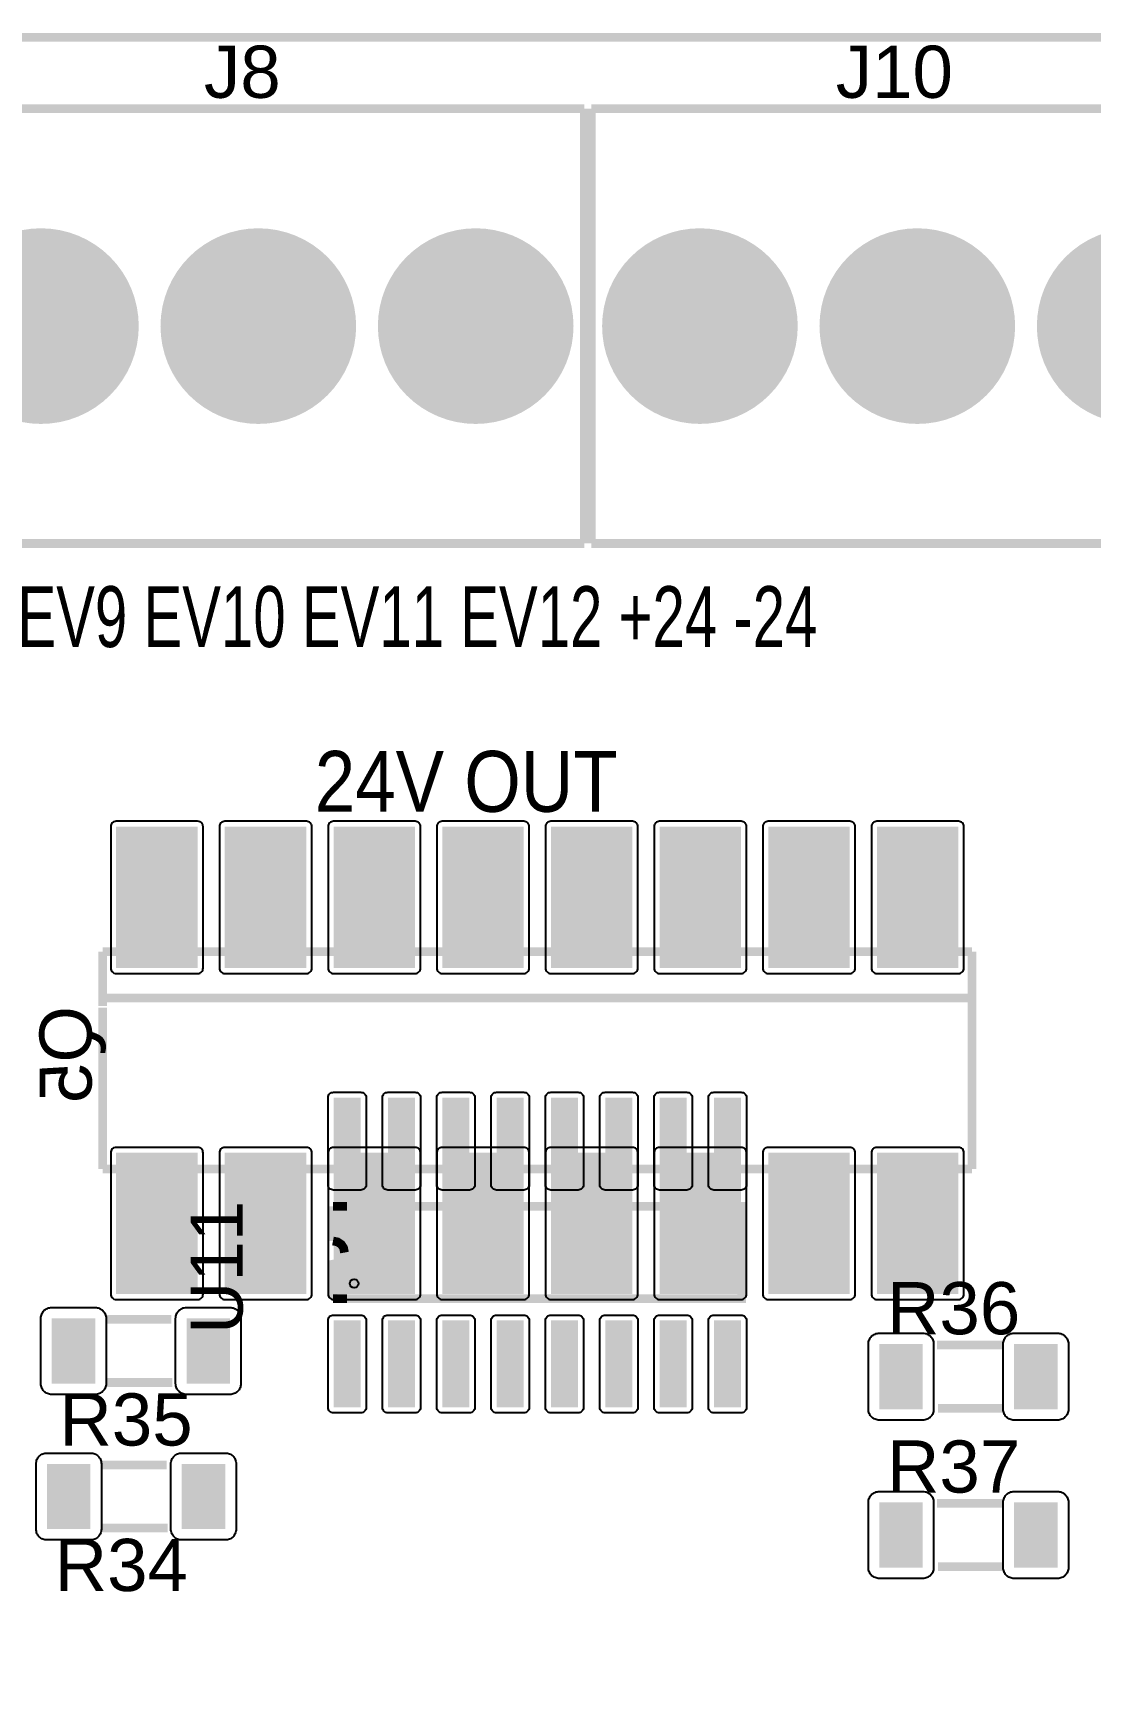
# Model space of a CAD drawing. Header units: inches. Extents: x -2.62 to 2.61, y -2.28 to 2.28.
# Drawn here: x -1.939 to -0.966, y 0.762 to 2.276 of the extents above; entities that cross this region are included whole.
import ezdxf

# ---------------------------------------------------------------- set-up
doc = ezdxf.new("R2010")
doc.units = ezdxf.units.IN
doc.layers.get('0').update_dxf_attribs({"linetype": 'CONTINUOUS'})

# ---------------------------------------------------------------- blocks, each defined once
blk = doc.blocks.new('RPAD')
blk.add_trace([(-0.5, -0.5), (-0.5, 0.5), (0.5, -0.5), (0.5, 0.5)])
blk = doc.blocks.new('EPAD')
at = {"const_width": 0.5}
blk.add_lwpolyline([(-0.25, 0, 1), (0.25, 0, 1)], format="xyb", close=True, dxfattribs=at)

msp = doc.modelspace()

# ---------------------------------------------------------------- linework, layer by layer
at = {"const_width": 0.008}
for points in [[(-2.612283, -2.271654), (2.608189, -2.271654), (2.608189, 2.271654), (-2.612283, 2.271654), (-2.612283, -2.271654)], [(-2.612283, -2.271654), (2.608189, -2.271654), (2.608189, 2.271654), (-2.612283, 2.271654), (-2.612283, -2.271654)], [(-2.612283, -2.271654), (2.608189, -2.271654), (2.608189, 2.271654), (-2.612283, 2.271654), (-2.612283, -2.271654)], [(-1.431181, 2.205906), (-2.031181, 2.205906)], [(-1.431181, 2.205906), (-2.031181, 2.205906)], [(-1.431181, 2.205906), (-2.031181, 2.205906)], [(-1.431181, 2.205906), (-1.431181, 1.805906)], [(-1.431181, 2.205906), (-1.431181, 1.805906)], [(-1.431181, 2.205906), (-1.431181, 1.805906)], [(-1.424882, 2.205906), (-1.424882, 1.805906)], [(-0.824882, 2.205906), (-1.424882, 2.205906)], [(-1.424882, 2.205906), (-1.424882, 1.805906)], [(-0.824882, 2.205906), (-1.424882, 2.205906)], [(-1.424882, 2.205906), (-1.424882, 1.805906)], [(-0.824882, 2.205906), (-1.424882, 2.205906)], [(-2.031181, 1.805906), (-1.431181, 1.805906)], [(-2.031181, 1.805906), (-1.431181, 1.805906)], [(-2.031181, 1.805906), (-1.431181, 1.805906)], [(-1.424882, 1.805906), (-0.824882, 1.805906)], [(-1.424882, 1.805906), (-0.824882, 1.805906)], [(-1.424882, 1.805906), (-0.824882, 1.805906)], [(-1.874488, 1.430315), (-1.874488, 1.380315)], [(-1.874488, 1.430315), (-1.074488, 1.430315)], [(-1.874488, 1.430315), (-1.874488, 1.380315)], [(-1.874488, 1.430315), (-1.074488, 1.430315)], [(-1.874488, 1.430315), (-1.874488, 1.380315)], [(-1.874488, 1.430315), (-1.074488, 1.430315)], [(-1.074488, 1.430315), (-1.074488, 1.230315)], [(-1.074488, 1.430315), (-1.074488, 1.230315)], [(-1.074488, 1.430315), (-1.074488, 1.230315)], [(-1.874488, 1.37874), (-1.874488, 1.230315)], [(-1.874488, 1.37874), (-1.874488, 1.230315)], [(-1.874488, 1.37874), (-1.874488, 1.230315)], [(-1.070551, 1.387795), (-1.870551, 1.387795)], [(-1.070551, 1.387795), (-1.870551, 1.387795)], [(-1.070551, 1.387795), (-1.870551, 1.387795)], [(-1.074488, 1.230315), (-1.874488, 1.230315)], [(-1.074488, 1.230315), (-1.874488, 1.230315)], [(-1.074488, 1.230315), (-1.874488, 1.230315)], [(-1.662488, 1.164169), (-1.662488, 1.196043)], [(-1.662488, 1.196043), (-1.649488, 1.196043)], [(-1.662488, 1.164169), (-1.662488, 1.196043)], [(-1.662488, 1.196043), (-1.649488, 1.196043)], [(-1.662488, 1.164169), (-1.662488, 1.196043)], [(-1.662488, 1.196043), (-1.649488, 1.196043)], [(-1.649488, 1.196043), (-1.299488, 1.196043)], [(-1.649488, 1.196043), (-1.299488, 1.196043)], [(-1.649488, 1.196043), (-1.299488, 1.196043)], [(-1.286488, 1.166043), (-1.286488, 1.196043), (-1.299488, 1.196043)], [(-1.286488, 1.166043), (-1.286488, 1.196043), (-1.299488, 1.196043)], [(-1.286488, 1.166043), (-1.286488, 1.196043), (-1.299488, 1.196043)], [(-1.662488, 1.164169), (-1.658307, 1.163349), (-1.654934, 1.161097), (-1.652683, 1.157725), (-1.651863, 1.153543)], [(-1.662488, 1.164169), (-1.658307, 1.163349), (-1.654934, 1.161097), (-1.652683, 1.157725), (-1.651863, 1.153543)], [(-1.662488, 1.164169), (-1.658307, 1.163349), (-1.654934, 1.161097), (-1.652683, 1.157725), (-1.651863, 1.153543)], [(-1.286488, 1.141043), (-1.286488, 1.166043)], [(-1.286488, 1.141043), (-1.286488, 1.166043)], [(-1.286488, 1.141043), (-1.286488, 1.166043)], [(-1.662488, 1.111043), (-1.662488, 1.142918), (-1.658307, 1.143738), (-1.654934, 1.14599), (-1.652683, 1.149362), (-1.651863, 1.153543)], [(-1.662488, 1.111043), (-1.662488, 1.142918), (-1.658307, 1.143738), (-1.654934, 1.14599), (-1.652683, 1.149362), (-1.651863, 1.153543)], [(-1.662488, 1.111043), (-1.662488, 1.142918), (-1.658307, 1.143738), (-1.654934, 1.14599), (-1.652683, 1.149362), (-1.651863, 1.153543)], [(-1.299488, 1.111043), (-1.286488, 1.111043), (-1.286488, 1.141043)], [(-1.299488, 1.111043), (-1.286488, 1.111043), (-1.286488, 1.141043)], [(-1.299488, 1.111043), (-1.286488, 1.111043), (-1.286488, 1.141043)], [(-1.649488, 1.111043), (-1.662488, 1.111043)], [(-1.649488, 1.111043), (-1.662488, 1.111043)], [(-1.649488, 1.111043), (-1.662488, 1.111043)], [(-1.649488, 1.111043), (-1.299488, 1.111043)], [(-1.649488, 1.111043), (-1.299488, 1.111043)], [(-1.649488, 1.111043), (-1.299488, 1.111043)], [(-1.811244, 1.091992), (-1.870244, 1.091992)], [(-1.811244, 1.091992), (-1.870244, 1.091992)], [(-1.811244, 1.091992), (-1.870244, 1.091992)], [(-1.106843, 1.06837), (-1.046843, 1.06837)], [(-1.106843, 1.06837), (-1.046843, 1.06837)], [(-1.106843, 1.06837), (-1.046843, 1.06837)], [(-1.810244, 1.033992), (-1.870244, 1.033992)], [(-1.810244, 1.033992), (-1.870244, 1.033992)], [(-1.810244, 1.033992), (-1.870244, 1.033992)], [(-1.105843, 1.01037), (-1.046843, 1.01037)], [(-1.105843, 1.01037), (-1.046843, 1.01037)], [(-1.105843, 1.01037), (-1.046843, 1.01037)], [(-1.815575, 0.958134), (-1.874575, 0.958134)], [(-1.815575, 0.958134), (-1.874575, 0.958134)], [(-1.815575, 0.958134), (-1.874575, 0.958134)], [(-1.106843, 0.922701), (-1.046843, 0.922701)], [(-1.106843, 0.922701), (-1.046843, 0.922701)], [(-1.106843, 0.922701), (-1.046843, 0.922701)], [(-1.814575, 0.900134), (-1.874575, 0.900134)], [(-1.814575, 0.900134), (-1.874575, 0.900134)], [(-1.814575, 0.900134), (-1.874575, 0.900134)], [(-1.105843, 0.864701), (-1.046843, 0.864701)], [(-1.105843, 0.864701), (-1.046843, 0.864701)], [(-1.105843, 0.864701), (-1.046843, 0.864701)]]:
    msp.add_lwpolyline(points, dxfattribs=at)
for points in [[(-1.861988, 1.410315), (-1.786988, 1.410315), (-1.785966, 1.410415), (-1.78502, 1.410701), (-1.78417, 1.411156), (-1.783433, 1.41176), (-1.782829, 1.412497), (-1.782374, 1.413347), (-1.782088, 1.414293), (-1.781988, 1.415315), (-1.781988, 1.545315), (-1.782088, 1.546337), (-1.782374, 1.547283), (-1.782829, 1.548133), (-1.783433, 1.54887), (-1.78417, 1.549474), (-1.78502, 1.549929), (-1.785966, 1.550215), (-1.786988, 1.550315), (-1.861988, 1.550315), (-1.863011, 1.550215), (-1.863956, 1.549929), (-1.864806, 1.549474), (-1.865543, 1.54887), (-1.866148, 1.548133), (-1.866602, 1.547283), (-1.866889, 1.546337), (-1.866988, 1.545315), (-1.866988, 1.415315), (-1.866889, 1.414293), (-1.866602, 1.413347), (-1.866148, 1.412497), (-1.865543, 1.41176), (-1.864806, 1.411156), (-1.863956, 1.410701), (-1.863011, 1.410415), (-1.861988, 1.410315)], [(-1.761988, 1.410315), (-1.686988, 1.410315), (-1.685966, 1.410415), (-1.68502, 1.410701), (-1.68417, 1.411156), (-1.683433, 1.41176), (-1.682829, 1.412497), (-1.682374, 1.413347), (-1.682088, 1.414293), (-1.681988, 1.415315), (-1.681988, 1.545315), (-1.682088, 1.546337), (-1.682374, 1.547283), (-1.682829, 1.548133), (-1.683433, 1.54887), (-1.68417, 1.549474), (-1.68502, 1.549929), (-1.685966, 1.550215), (-1.686988, 1.550315), (-1.761988, 1.550315), (-1.763011, 1.550215), (-1.763956, 1.549929), (-1.764806, 1.549474), (-1.765543, 1.54887), (-1.766148, 1.548133), (-1.766602, 1.547283), (-1.766889, 1.546337), (-1.766988, 1.545315), (-1.766988, 1.415315), (-1.766889, 1.414293), (-1.766602, 1.413347), (-1.766148, 1.412497), (-1.765543, 1.41176), (-1.764806, 1.411156), (-1.763956, 1.410701), (-1.763011, 1.410415), (-1.761988, 1.410315)], [(-1.661988, 1.410315), (-1.586988, 1.410315), (-1.585966, 1.410415), (-1.58502, 1.410701), (-1.58417, 1.411156), (-1.583433, 1.41176), (-1.582829, 1.412497), (-1.582374, 1.413347), (-1.582088, 1.414293), (-1.581988, 1.415315), (-1.581988, 1.545315), (-1.582088, 1.546337), (-1.582374, 1.547283), (-1.582829, 1.548133), (-1.583433, 1.54887), (-1.58417, 1.549474), (-1.58502, 1.549929), (-1.585966, 1.550215), (-1.586988, 1.550315), (-1.661988, 1.550315), (-1.663011, 1.550215), (-1.663956, 1.549929), (-1.664806, 1.549474), (-1.665543, 1.54887), (-1.666148, 1.548133), (-1.666602, 1.547283), (-1.666889, 1.546337), (-1.666988, 1.545315), (-1.666988, 1.415315), (-1.666889, 1.414293), (-1.666602, 1.413347), (-1.666148, 1.412497), (-1.665543, 1.41176), (-1.664806, 1.411156), (-1.663956, 1.410701), (-1.663011, 1.410415), (-1.661988, 1.410315)], [(-1.561988, 1.410315), (-1.486988, 1.410315), (-1.485966, 1.410415), (-1.48502, 1.410701), (-1.48417, 1.411156), (-1.483433, 1.41176), (-1.482829, 1.412497), (-1.482374, 1.413347), (-1.482088, 1.414293), (-1.481988, 1.415315), (-1.481988, 1.545315), (-1.482088, 1.546337), (-1.482374, 1.547283), (-1.482829, 1.548133), (-1.483433, 1.54887), (-1.48417, 1.549474), (-1.48502, 1.549929), (-1.485966, 1.550215), (-1.486988, 1.550315), (-1.561988, 1.550315), (-1.563011, 1.550215), (-1.563956, 1.549929), (-1.564806, 1.549474), (-1.565543, 1.54887), (-1.566148, 1.548133), (-1.566602, 1.547283), (-1.566889, 1.546337), (-1.566988, 1.545315), (-1.566988, 1.415315), (-1.566889, 1.414293), (-1.566602, 1.413347), (-1.566148, 1.412497), (-1.565543, 1.41176), (-1.564806, 1.411156), (-1.563956, 1.410701), (-1.563011, 1.410415), (-1.561988, 1.410315)], [(-1.461988, 1.410315), (-1.386988, 1.410315), (-1.385966, 1.410415), (-1.38502, 1.410701), (-1.38417, 1.411156), (-1.383433, 1.41176), (-1.382829, 1.412497), (-1.382374, 1.413347), (-1.382088, 1.414293), (-1.381988, 1.415315), (-1.381988, 1.545315), (-1.382088, 1.546337), (-1.382374, 1.547283), (-1.382829, 1.548133), (-1.383433, 1.54887), (-1.38417, 1.549474), (-1.38502, 1.549929), (-1.385966, 1.550215), (-1.386988, 1.550315), (-1.461988, 1.550315), (-1.463011, 1.550215), (-1.463956, 1.549929), (-1.464806, 1.549474), (-1.465543, 1.54887), (-1.466148, 1.548133), (-1.466602, 1.547283), (-1.466889, 1.546337), (-1.466988, 1.545315), (-1.466988, 1.415315), (-1.466889, 1.414293), (-1.466602, 1.413347), (-1.466148, 1.412497), (-1.465543, 1.41176), (-1.464806, 1.411156), (-1.463956, 1.410701), (-1.463011, 1.410415), (-1.461988, 1.410315)], [(-1.361988, 1.410315), (-1.286988, 1.410315), (-1.285966, 1.410415), (-1.28502, 1.410701), (-1.28417, 1.411156), (-1.283433, 1.41176), (-1.282829, 1.412497), (-1.282374, 1.413347), (-1.282088, 1.414293), (-1.281988, 1.415315), (-1.281988, 1.545315), (-1.282088, 1.546337), (-1.282374, 1.547283), (-1.282829, 1.548133), (-1.283433, 1.54887), (-1.28417, 1.549474), (-1.28502, 1.549929), (-1.285966, 1.550215), (-1.286988, 1.550315), (-1.361988, 1.550315), (-1.363011, 1.550215), (-1.363956, 1.549929), (-1.364806, 1.549474), (-1.365543, 1.54887), (-1.366148, 1.548133), (-1.366602, 1.547283), (-1.366889, 1.546337), (-1.366988, 1.545315), (-1.366988, 1.415315), (-1.366889, 1.414293), (-1.366602, 1.413347), (-1.366148, 1.412497), (-1.365543, 1.41176), (-1.364806, 1.411156), (-1.363956, 1.410701), (-1.363011, 1.410415), (-1.361988, 1.410315)], [(-1.261988, 1.410315), (-1.186988, 1.410315), (-1.185966, 1.410415), (-1.18502, 1.410701), (-1.18417, 1.411156), (-1.183433, 1.41176), (-1.182829, 1.412497), (-1.182374, 1.413347), (-1.182088, 1.414293), (-1.181988, 1.415315), (-1.181988, 1.545315), (-1.182088, 1.546337), (-1.182374, 1.547283), (-1.182829, 1.548133), (-1.183433, 1.54887), (-1.18417, 1.549474), (-1.18502, 1.549929), (-1.185966, 1.550215), (-1.186988, 1.550315), (-1.261988, 1.550315), (-1.263011, 1.550215), (-1.263956, 1.549929), (-1.264806, 1.549474), (-1.265543, 1.54887), (-1.266148, 1.548133), (-1.266602, 1.547283), (-1.266889, 1.546337), (-1.266988, 1.545315), (-1.266988, 1.415315), (-1.266889, 1.414293), (-1.266602, 1.413347), (-1.266148, 1.412497), (-1.265543, 1.41176), (-1.264806, 1.411156), (-1.263956, 1.410701), (-1.263011, 1.410415), (-1.261988, 1.410315)], [(-1.161988, 1.410315), (-1.086988, 1.410315), (-1.085966, 1.410415), (-1.08502, 1.410701), (-1.08417, 1.411156), (-1.083433, 1.41176), (-1.082829, 1.412497), (-1.082374, 1.413347), (-1.082088, 1.414293), (-1.081988, 1.415315), (-1.081988, 1.545315), (-1.082088, 1.546337), (-1.082374, 1.547283), (-1.082829, 1.548133), (-1.083433, 1.54887), (-1.08417, 1.549474), (-1.08502, 1.549929), (-1.085966, 1.550215), (-1.086988, 1.550315), (-1.161988, 1.550315), (-1.163011, 1.550215), (-1.163956, 1.549929), (-1.164806, 1.549474), (-1.165543, 1.54887), (-1.166148, 1.548133), (-1.166602, 1.547283), (-1.166889, 1.546337), (-1.166988, 1.545315), (-1.166988, 1.415315), (-1.166889, 1.414293), (-1.166602, 1.413347), (-1.166148, 1.412497), (-1.165543, 1.41176), (-1.164806, 1.411156), (-1.163956, 1.410701), (-1.163011, 1.410415), (-1.161988, 1.410315)], [(-1.661988, 1.301043), (-1.636988, 1.301043), (-1.635966, 1.300944), (-1.63502, 1.300657), (-1.63417, 1.300203), (-1.633433, 1.299598), (-1.632829, 1.298861), (-1.632374, 1.298011), (-1.632088, 1.297066), (-1.631988, 1.296043), (-1.631988, 1.216043), (-1.632088, 1.215021), (-1.632374, 1.214076), (-1.632829, 1.213226), (-1.633433, 1.212489), (-1.63417, 1.211884), (-1.63502, 1.211429), (-1.635966, 1.211143), (-1.636988, 1.211043), (-1.661988, 1.211043), (-1.663011, 1.211143), (-1.663956, 1.211429), (-1.664806, 1.211884), (-1.665543, 1.212489), (-1.666148, 1.213226), (-1.666602, 1.214076), (-1.666889, 1.215021), (-1.666988, 1.216043), (-1.666988, 1.296043), (-1.666889, 1.297066), (-1.666602, 1.298011), (-1.666148, 1.298861), (-1.665543, 1.299598), (-1.664806, 1.300203), (-1.663956, 1.300657), (-1.663011, 1.300944), (-1.661988, 1.301043)], [(-1.611988, 1.301043), (-1.586988, 1.301043), (-1.585966, 1.300944), (-1.58502, 1.300657), (-1.58417, 1.300203), (-1.583433, 1.299598), (-1.582829, 1.298861), (-1.582374, 1.298011), (-1.582088, 1.297066), (-1.581988, 1.296043), (-1.581988, 1.216043), (-1.582088, 1.215021), (-1.582374, 1.214076), (-1.582829, 1.213226), (-1.583433, 1.212489), (-1.58417, 1.211884), (-1.58502, 1.211429), (-1.585966, 1.211143), (-1.586988, 1.211043), (-1.611988, 1.211043), (-1.613011, 1.211143), (-1.613956, 1.211429), (-1.614806, 1.211884), (-1.615543, 1.212489), (-1.616148, 1.213226), (-1.616602, 1.214076), (-1.616889, 1.215021), (-1.616988, 1.216043), (-1.616988, 1.296043), (-1.616889, 1.297066), (-1.616602, 1.298011), (-1.616148, 1.298861), (-1.615543, 1.299598), (-1.614806, 1.300203), (-1.613956, 1.300657), (-1.613011, 1.300944), (-1.611988, 1.301043)], [(-1.561988, 1.301043), (-1.536988, 1.301043), (-1.535966, 1.300944), (-1.53502, 1.300657), (-1.53417, 1.300203), (-1.533433, 1.299598), (-1.532829, 1.298861), (-1.532374, 1.298011), (-1.532088, 1.297066), (-1.531988, 1.296043), (-1.531988, 1.216043), (-1.532088, 1.215021), (-1.532374, 1.214076), (-1.532829, 1.213226), (-1.533433, 1.212489), (-1.53417, 1.211884), (-1.53502, 1.211429), (-1.535966, 1.211143), (-1.536988, 1.211043), (-1.561988, 1.211043), (-1.563011, 1.211143), (-1.563956, 1.211429), (-1.564806, 1.211884), (-1.565543, 1.212489), (-1.566148, 1.213226), (-1.566602, 1.214076), (-1.566889, 1.215021), (-1.566988, 1.216043), (-1.566988, 1.296043), (-1.566889, 1.297066), (-1.566602, 1.298011), (-1.566148, 1.298861), (-1.565543, 1.299598), (-1.564806, 1.300203), (-1.563956, 1.300657), (-1.563011, 1.300944), (-1.561988, 1.301043)], [(-1.511988, 1.301043), (-1.486988, 1.301043), (-1.485966, 1.300944), (-1.48502, 1.300657), (-1.48417, 1.300203), (-1.483433, 1.299598), (-1.482829, 1.298861), (-1.482374, 1.298011), (-1.482088, 1.297066), (-1.481988, 1.296043), (-1.481988, 1.216043), (-1.482088, 1.215021), (-1.482374, 1.214076), (-1.482829, 1.213226), (-1.483433, 1.212489), (-1.48417, 1.211884), (-1.48502, 1.211429), (-1.485966, 1.211143), (-1.486988, 1.211043), (-1.511988, 1.211043), (-1.513011, 1.211143), (-1.513956, 1.211429), (-1.514806, 1.211884), (-1.515543, 1.212489), (-1.516148, 1.213226), (-1.516602, 1.214076), (-1.516889, 1.215021), (-1.516988, 1.216043), (-1.516988, 1.296043), (-1.516889, 1.297066), (-1.516602, 1.298011), (-1.516148, 1.298861), (-1.515543, 1.299598), (-1.514806, 1.300203), (-1.513956, 1.300657), (-1.513011, 1.300944), (-1.511988, 1.301043)], [(-1.461988, 1.301043), (-1.436988, 1.301043), (-1.435966, 1.300944), (-1.43502, 1.300657), (-1.43417, 1.300203), (-1.433433, 1.299598), (-1.432829, 1.298861), (-1.432374, 1.298011), (-1.432088, 1.297066), (-1.431988, 1.296043), (-1.431988, 1.216043), (-1.432088, 1.215021), (-1.432374, 1.214076), (-1.432829, 1.213226), (-1.433433, 1.212489), (-1.43417, 1.211884), (-1.43502, 1.211429), (-1.435966, 1.211143), (-1.436988, 1.211043), (-1.461988, 1.211043), (-1.463011, 1.211143), (-1.463956, 1.211429), (-1.464806, 1.211884), (-1.465543, 1.212489), (-1.466148, 1.213226), (-1.466602, 1.214076), (-1.466889, 1.215021), (-1.466988, 1.216043), (-1.466988, 1.296043), (-1.466889, 1.297066), (-1.466602, 1.298011), (-1.466148, 1.298861), (-1.465543, 1.299598), (-1.464806, 1.300203), (-1.463956, 1.300657), (-1.463011, 1.300944), (-1.461988, 1.301043)], [(-1.411988, 1.301043), (-1.386988, 1.301043), (-1.385966, 1.300944), (-1.38502, 1.300657), (-1.38417, 1.300203), (-1.383433, 1.299598), (-1.382829, 1.298861), (-1.382374, 1.298011), (-1.382088, 1.297066), (-1.381988, 1.296043), (-1.381988, 1.216043), (-1.382088, 1.215021), (-1.382374, 1.214076), (-1.382829, 1.213226), (-1.383433, 1.212489), (-1.38417, 1.211884), (-1.38502, 1.211429), (-1.385966, 1.211143), (-1.386988, 1.211043), (-1.411988, 1.211043), (-1.413011, 1.211143), (-1.413956, 1.211429), (-1.414806, 1.211884), (-1.415543, 1.212489), (-1.416148, 1.213226), (-1.416602, 1.214076), (-1.416889, 1.215021), (-1.416988, 1.216043), (-1.416988, 1.296043), (-1.416889, 1.297066), (-1.416602, 1.298011), (-1.416148, 1.298861), (-1.415543, 1.299598), (-1.414806, 1.300203), (-1.413956, 1.300657), (-1.413011, 1.300944), (-1.411988, 1.301043)], [(-1.361988, 1.301043), (-1.336988, 1.301043), (-1.335966, 1.300944), (-1.33502, 1.300657), (-1.33417, 1.300203), (-1.333433, 1.299598), (-1.332829, 1.298861), (-1.332374, 1.298011), (-1.332088, 1.297066), (-1.331988, 1.296043), (-1.331988, 1.216043), (-1.332088, 1.215021), (-1.332374, 1.214076), (-1.332829, 1.213226), (-1.333433, 1.212489), (-1.33417, 1.211884), (-1.33502, 1.211429), (-1.335966, 1.211143), (-1.336988, 1.211043), (-1.361988, 1.211043), (-1.363011, 1.211143), (-1.363956, 1.211429), (-1.364806, 1.211884), (-1.365543, 1.212489), (-1.366148, 1.213226), (-1.366602, 1.214076), (-1.366889, 1.215021), (-1.366988, 1.216043), (-1.366988, 1.296043), (-1.366889, 1.297066), (-1.366602, 1.298011), (-1.366148, 1.298861), (-1.365543, 1.299598), (-1.364806, 1.300203), (-1.363956, 1.300657), (-1.363011, 1.300944), (-1.361988, 1.301043)], [(-1.311988, 1.301043), (-1.286988, 1.301043), (-1.285966, 1.300944), (-1.28502, 1.300657), (-1.28417, 1.300203), (-1.283433, 1.299598), (-1.282829, 1.298861), (-1.282374, 1.298011), (-1.282088, 1.297066), (-1.281988, 1.296043), (-1.281988, 1.216043), (-1.282088, 1.215021), (-1.282374, 1.214076), (-1.282829, 1.213226), (-1.283433, 1.212489), (-1.28417, 1.211884), (-1.28502, 1.211429), (-1.285966, 1.211143), (-1.286988, 1.211043), (-1.311988, 1.211043), (-1.313011, 1.211143), (-1.313956, 1.211429), (-1.314806, 1.211884), (-1.315543, 1.212489), (-1.316148, 1.213226), (-1.316602, 1.214076), (-1.316889, 1.215021), (-1.316988, 1.216043), (-1.316988, 1.296043), (-1.316889, 1.297066), (-1.316602, 1.298011), (-1.316148, 1.298861), (-1.315543, 1.299598), (-1.314806, 1.300203), (-1.313956, 1.300657), (-1.313011, 1.300944), (-1.311988, 1.301043)], [(-1.861988, 1.110315), (-1.786988, 1.110315), (-1.785966, 1.110415), (-1.78502, 1.110701), (-1.78417, 1.111156), (-1.783433, 1.11176), (-1.782829, 1.112497), (-1.782374, 1.113347), (-1.782088, 1.114293), (-1.781988, 1.115315), (-1.781988, 1.245315), (-1.782088, 1.246337), (-1.782374, 1.247283), (-1.782829, 1.248133), (-1.783433, 1.24887), (-1.78417, 1.249474), (-1.78502, 1.249929), (-1.785966, 1.250215), (-1.786988, 1.250315), (-1.861988, 1.250315), (-1.863011, 1.250215), (-1.863956, 1.249929), (-1.864806, 1.249474), (-1.865543, 1.24887), (-1.866148, 1.248133), (-1.866602, 1.247283), (-1.866889, 1.246337), (-1.866988, 1.245315), (-1.866988, 1.115315), (-1.866889, 1.114293), (-1.866602, 1.113347), (-1.866148, 1.112497), (-1.865543, 1.11176), (-1.864806, 1.111156), (-1.863956, 1.110701), (-1.863011, 1.110415), (-1.861988, 1.110315)], [(-1.761988, 1.110315), (-1.686988, 1.110315), (-1.685966, 1.110415), (-1.68502, 1.110701), (-1.68417, 1.111156), (-1.683433, 1.11176), (-1.682829, 1.112497), (-1.682374, 1.113347), (-1.682088, 1.114293), (-1.681988, 1.115315), (-1.681988, 1.245315), (-1.682088, 1.246337), (-1.682374, 1.247283), (-1.682829, 1.248133), (-1.683433, 1.24887), (-1.68417, 1.249474), (-1.68502, 1.249929), (-1.685966, 1.250215), (-1.686988, 1.250315), (-1.761988, 1.250315), (-1.763011, 1.250215), (-1.763956, 1.249929), (-1.764806, 1.249474), (-1.765543, 1.24887), (-1.766148, 1.248133), (-1.766602, 1.247283), (-1.766889, 1.246337), (-1.766988, 1.245315), (-1.766988, 1.115315), (-1.766889, 1.114293), (-1.766602, 1.113347), (-1.766148, 1.112497), (-1.765543, 1.11176), (-1.764806, 1.111156), (-1.763956, 1.110701), (-1.763011, 1.110415), (-1.761988, 1.110315)], [(-1.661988, 1.110315), (-1.586988, 1.110315), (-1.585966, 1.110415), (-1.58502, 1.110701), (-1.58417, 1.111156), (-1.583433, 1.11176), (-1.582829, 1.112497), (-1.582374, 1.113347), (-1.582088, 1.114293), (-1.581988, 1.115315), (-1.581988, 1.245315), (-1.582088, 1.246337), (-1.582374, 1.247283), (-1.582829, 1.248133), (-1.583433, 1.24887), (-1.58417, 1.249474), (-1.58502, 1.249929), (-1.585966, 1.250215), (-1.586988, 1.250315), (-1.661988, 1.250315), (-1.663011, 1.250215), (-1.663956, 1.249929), (-1.664806, 1.249474), (-1.665543, 1.24887), (-1.666148, 1.248133), (-1.666602, 1.247283), (-1.666889, 1.246337), (-1.666988, 1.245315), (-1.666988, 1.115315), (-1.666889, 1.114293), (-1.666602, 1.113347), (-1.666148, 1.112497), (-1.665543, 1.11176), (-1.664806, 1.111156), (-1.663956, 1.110701), (-1.663011, 1.110415), (-1.661988, 1.110315)], [(-1.561988, 1.110315), (-1.486988, 1.110315), (-1.485966, 1.110415), (-1.48502, 1.110701), (-1.48417, 1.111156), (-1.483433, 1.11176), (-1.482829, 1.112497), (-1.482374, 1.113347), (-1.482088, 1.114293), (-1.481988, 1.115315), (-1.481988, 1.245315), (-1.482088, 1.246337), (-1.482374, 1.247283), (-1.482829, 1.248133), (-1.483433, 1.24887), (-1.48417, 1.249474), (-1.48502, 1.249929), (-1.485966, 1.250215), (-1.486988, 1.250315), (-1.561988, 1.250315), (-1.563011, 1.250215), (-1.563956, 1.249929), (-1.564806, 1.249474), (-1.565543, 1.24887), (-1.566148, 1.248133), (-1.566602, 1.247283), (-1.566889, 1.246337), (-1.566988, 1.245315), (-1.566988, 1.115315), (-1.566889, 1.114293), (-1.566602, 1.113347), (-1.566148, 1.112497), (-1.565543, 1.11176), (-1.564806, 1.111156), (-1.563956, 1.110701), (-1.563011, 1.110415), (-1.561988, 1.110315)], [(-1.461988, 1.110315), (-1.386988, 1.110315), (-1.385966, 1.110415), (-1.38502, 1.110701), (-1.38417, 1.111156), (-1.383433, 1.11176), (-1.382829, 1.112497), (-1.382374, 1.113347), (-1.382088, 1.114293), (-1.381988, 1.115315), (-1.381988, 1.245315), (-1.382088, 1.246337), (-1.382374, 1.247283), (-1.382829, 1.248133), (-1.383433, 1.24887), (-1.38417, 1.249474), (-1.38502, 1.249929), (-1.385966, 1.250215), (-1.386988, 1.250315), (-1.461988, 1.250315), (-1.463011, 1.250215), (-1.463956, 1.249929), (-1.464806, 1.249474), (-1.465543, 1.24887), (-1.466148, 1.248133), (-1.466602, 1.247283), (-1.466889, 1.246337), (-1.466988, 1.245315), (-1.466988, 1.115315), (-1.466889, 1.114293), (-1.466602, 1.113347), (-1.466148, 1.112497), (-1.465543, 1.11176), (-1.464806, 1.111156), (-1.463956, 1.110701), (-1.463011, 1.110415), (-1.461988, 1.110315)], [(-1.361988, 1.110315), (-1.286988, 1.110315), (-1.285966, 1.110415), (-1.28502, 1.110701), (-1.28417, 1.111156), (-1.283433, 1.11176), (-1.282829, 1.112497), (-1.282374, 1.113347), (-1.282088, 1.114293), (-1.281988, 1.115315), (-1.281988, 1.245315), (-1.282088, 1.246337), (-1.282374, 1.247283), (-1.282829, 1.248133), (-1.283433, 1.24887), (-1.28417, 1.249474), (-1.28502, 1.249929), (-1.285966, 1.250215), (-1.286988, 1.250315), (-1.361988, 1.250315), (-1.363011, 1.250215), (-1.363956, 1.249929), (-1.364806, 1.249474), (-1.365543, 1.24887), (-1.366148, 1.248133), (-1.366602, 1.247283), (-1.366889, 1.246337), (-1.366988, 1.245315), (-1.366988, 1.115315), (-1.366889, 1.114293), (-1.366602, 1.113347), (-1.366148, 1.112497), (-1.365543, 1.11176), (-1.364806, 1.111156), (-1.363956, 1.110701), (-1.363011, 1.110415), (-1.361988, 1.110315)], [(-1.261988, 1.110315), (-1.186988, 1.110315), (-1.185966, 1.110415), (-1.18502, 1.110701), (-1.18417, 1.111156), (-1.183433, 1.11176), (-1.182829, 1.112497), (-1.182374, 1.113347), (-1.182088, 1.114293), (-1.181988, 1.115315), (-1.181988, 1.245315), (-1.182088, 1.246337), (-1.182374, 1.247283), (-1.182829, 1.248133), (-1.183433, 1.24887), (-1.18417, 1.249474), (-1.18502, 1.249929), (-1.185966, 1.250215), (-1.186988, 1.250315), (-1.261988, 1.250315), (-1.263011, 1.250215), (-1.263956, 1.249929), (-1.264806, 1.249474), (-1.265543, 1.24887), (-1.266148, 1.248133), (-1.266602, 1.247283), (-1.266889, 1.246337), (-1.266988, 1.245315), (-1.266988, 1.115315), (-1.266889, 1.114293), (-1.266602, 1.113347), (-1.266148, 1.112497), (-1.265543, 1.11176), (-1.264806, 1.111156), (-1.263956, 1.110701), (-1.263011, 1.110415), (-1.261988, 1.110315)], [(-1.161988, 1.110315), (-1.086988, 1.110315), (-1.085966, 1.110415), (-1.08502, 1.110701), (-1.08417, 1.111156), (-1.083433, 1.11176), (-1.082829, 1.112497), (-1.082374, 1.113347), (-1.082088, 1.114293), (-1.081988, 1.115315), (-1.081988, 1.245315), (-1.082088, 1.246337), (-1.082374, 1.247283), (-1.082829, 1.248133), (-1.083433, 1.24887), (-1.08417, 1.249474), (-1.08502, 1.249929), (-1.085966, 1.250215), (-1.086988, 1.250315), (-1.161988, 1.250315), (-1.163011, 1.250215), (-1.163956, 1.249929), (-1.164806, 1.249474), (-1.165543, 1.24887), (-1.166148, 1.248133), (-1.166602, 1.247283), (-1.166889, 1.246337), (-1.166988, 1.245315), (-1.166988, 1.115315), (-1.166889, 1.114293), (-1.166602, 1.113347), (-1.166148, 1.112497), (-1.165543, 1.11176), (-1.164806, 1.111156), (-1.163956, 1.110701), (-1.163011, 1.110415), (-1.161988, 1.110315)], [(-1.881244, 1.022992), (-1.921244, 1.022992), (-1.922283, 1.023043), (-1.923289, 1.023191), (-1.924256, 1.023433), (-1.92518, 1.023764), (-1.926056, 1.024178), (-1.92688, 1.024673), (-1.927648, 1.025243), (-1.928354, 1.025883), (-1.928994, 1.026589), (-1.929563, 1.027356), (-1.930057, 1.02818), (-1.930472, 1.029057), (-1.930803, 1.029981), (-1.931045, 1.030948), (-1.931194, 1.031953), (-1.931244, 1.032992), (-1.931244, 1.092992), (-1.931194, 1.094031), (-1.931045, 1.095037), (-1.930803, 1.096004), (-1.930472, 1.096928), (-1.930057, 1.097804), (-1.929563, 1.098628), (-1.928994, 1.099395), (-1.928354, 1.100102), (-1.927648, 1.100742), (-1.92688, 1.101311), (-1.926056, 1.101806), (-1.92518, 1.10222), (-1.924256, 1.102551), (-1.923289, 1.102793), (-1.922283, 1.102942), (-1.921244, 1.102992), (-1.881244, 1.102992), (-1.880205, 1.102942), (-1.8792, 1.102793), (-1.878233, 1.102551), (-1.877309, 1.10222), (-1.876432, 1.101806), (-1.875608, 1.101311), (-1.874841, 1.100742), (-1.874135, 1.100102), (-1.873494, 1.099395), (-1.872925, 1.098628), (-1.872431, 1.097804), (-1.872016, 1.096928), (-1.871685, 1.096004), (-1.871443, 1.095037), (-1.871294, 1.094031), (-1.871244, 1.092992), (-1.871244, 1.032992), (-1.871294, 1.031953), (-1.871443, 1.030948), (-1.871685, 1.029981), (-1.872016, 1.029057), (-1.872431, 1.02818), (-1.872925, 1.027356), (-1.873494, 1.026589), (-1.874135, 1.025883), (-1.874841, 1.025243), (-1.875608, 1.024673), (-1.876432, 1.024178), (-1.877309, 1.023764), (-1.878233, 1.023433), (-1.8792, 1.023191), (-1.880205, 1.023043), (-1.881244, 1.022992)], [(-1.757244, 1.022992), (-1.797244, 1.022992), (-1.798283, 1.023043), (-1.799289, 1.023191), (-1.800256, 1.023433), (-1.80118, 1.023764), (-1.802056, 1.024178), (-1.80288, 1.024673), (-1.803648, 1.025243), (-1.804354, 1.025883), (-1.804994, 1.026589), (-1.805563, 1.027356), (-1.806057, 1.02818), (-1.806472, 1.029057), (-1.806803, 1.029981), (-1.807045, 1.030948), (-1.807194, 1.031953), (-1.807244, 1.032992), (-1.807244, 1.092992), (-1.807194, 1.094031), (-1.807045, 1.095037), (-1.806803, 1.096004), (-1.806472, 1.096928), (-1.806057, 1.097804), (-1.805563, 1.098628), (-1.804994, 1.099395), (-1.804354, 1.100102), (-1.803648, 1.100742), (-1.80288, 1.101311), (-1.802056, 1.101806), (-1.80118, 1.10222), (-1.800256, 1.102551), (-1.799289, 1.102793), (-1.798283, 1.102942), (-1.797244, 1.102992), (-1.757244, 1.102992), (-1.756205, 1.102942), (-1.7552, 1.102793), (-1.754233, 1.102551), (-1.753309, 1.10222), (-1.752432, 1.101806), (-1.751608, 1.101311), (-1.750841, 1.100742), (-1.750135, 1.100102), (-1.749494, 1.099395), (-1.748925, 1.098628), (-1.748431, 1.097804), (-1.748016, 1.096928), (-1.747685, 1.096004), (-1.747443, 1.095037), (-1.747294, 1.094031), (-1.747244, 1.092992), (-1.747244, 1.032992), (-1.747294, 1.031953), (-1.747443, 1.030948), (-1.747685, 1.029981), (-1.748016, 1.029057), (-1.748431, 1.02818), (-1.748925, 1.027356), (-1.749494, 1.026589), (-1.750135, 1.025883), (-1.750841, 1.025243), (-1.751608, 1.024673), (-1.752432, 1.024178), (-1.753309, 1.023764), (-1.754233, 1.023433), (-1.7552, 1.023191), (-1.756205, 1.023043), (-1.757244, 1.022992)], [(-1.636988, 1.006043), (-1.661988, 1.006043), (-1.663011, 1.006143), (-1.663956, 1.006429), (-1.664806, 1.006884), (-1.665543, 1.007489), (-1.666148, 1.008226), (-1.666602, 1.009076), (-1.666889, 1.010021), (-1.666988, 1.011043), (-1.666988, 1.091043), (-1.666889, 1.092066), (-1.666602, 1.093011), (-1.666148, 1.093861), (-1.665543, 1.094598), (-1.664806, 1.095203), (-1.663956, 1.095657), (-1.663011, 1.095944), (-1.661988, 1.096043), (-1.636988, 1.096043), (-1.635966, 1.095944), (-1.63502, 1.095657), (-1.63417, 1.095203), (-1.633433, 1.094598), (-1.632829, 1.093861), (-1.632374, 1.093011), (-1.632088, 1.092066), (-1.631988, 1.091043), (-1.631988, 1.011043), (-1.632088, 1.010021), (-1.632374, 1.009076), (-1.632829, 1.008226), (-1.633433, 1.007489), (-1.63417, 1.006884), (-1.63502, 1.006429), (-1.635966, 1.006143), (-1.636988, 1.006043)], [(-1.586988, 1.006043), (-1.611988, 1.006043), (-1.613011, 1.006143), (-1.613956, 1.006429), (-1.614806, 1.006884), (-1.615543, 1.007489), (-1.616148, 1.008226), (-1.616602, 1.009076), (-1.616889, 1.010021), (-1.616988, 1.011043), (-1.616988, 1.091043), (-1.616889, 1.092066), (-1.616602, 1.093011), (-1.616148, 1.093861), (-1.615543, 1.094598), (-1.614806, 1.095203), (-1.613956, 1.095657), (-1.613011, 1.095944), (-1.611988, 1.096043), (-1.586988, 1.096043), (-1.585966, 1.095944), (-1.58502, 1.095657), (-1.58417, 1.095203), (-1.583433, 1.094598), (-1.582829, 1.093861), (-1.582374, 1.093011), (-1.582088, 1.092066), (-1.581988, 1.091043), (-1.581988, 1.011043), (-1.582088, 1.010021), (-1.582374, 1.009076), (-1.582829, 1.008226), (-1.583433, 1.007489), (-1.58417, 1.006884), (-1.58502, 1.006429), (-1.585966, 1.006143), (-1.586988, 1.006043)], [(-1.536988, 1.006043), (-1.561988, 1.006043), (-1.563011, 1.006143), (-1.563956, 1.006429), (-1.564806, 1.006884), (-1.565543, 1.007489), (-1.566148, 1.008226), (-1.566602, 1.009076), (-1.566889, 1.010021), (-1.566988, 1.011043), (-1.566988, 1.091043), (-1.566889, 1.092066), (-1.566602, 1.093011), (-1.566148, 1.093861), (-1.565543, 1.094598), (-1.564806, 1.095203), (-1.563956, 1.095657), (-1.563011, 1.095944), (-1.561988, 1.096043), (-1.536988, 1.096043), (-1.535966, 1.095944), (-1.53502, 1.095657), (-1.53417, 1.095203), (-1.533433, 1.094598), (-1.532829, 1.093861), (-1.532374, 1.093011), (-1.532088, 1.092066), (-1.531988, 1.091043), (-1.531988, 1.011043), (-1.532088, 1.010021), (-1.532374, 1.009076), (-1.532829, 1.008226), (-1.533433, 1.007489), (-1.53417, 1.006884), (-1.53502, 1.006429), (-1.535966, 1.006143), (-1.536988, 1.006043)], [(-1.486988, 1.006043), (-1.511988, 1.006043), (-1.513011, 1.006143), (-1.513956, 1.006429), (-1.514806, 1.006884), (-1.515543, 1.007489), (-1.516148, 1.008226), (-1.516602, 1.009076), (-1.516889, 1.010021), (-1.516988, 1.011043), (-1.516988, 1.091043), (-1.516889, 1.092066), (-1.516602, 1.093011), (-1.516148, 1.093861), (-1.515543, 1.094598), (-1.514806, 1.095203), (-1.513956, 1.095657), (-1.513011, 1.095944), (-1.511988, 1.096043), (-1.486988, 1.096043), (-1.485966, 1.095944), (-1.48502, 1.095657), (-1.48417, 1.095203), (-1.483433, 1.094598), (-1.482829, 1.093861), (-1.482374, 1.093011), (-1.482088, 1.092066), (-1.481988, 1.091043), (-1.481988, 1.011043), (-1.482088, 1.010021), (-1.482374, 1.009076), (-1.482829, 1.008226), (-1.483433, 1.007489), (-1.48417, 1.006884), (-1.48502, 1.006429), (-1.485966, 1.006143), (-1.486988, 1.006043)], [(-1.436988, 1.006043), (-1.461988, 1.006043), (-1.463011, 1.006143), (-1.463956, 1.006429), (-1.464806, 1.006884), (-1.465543, 1.007489), (-1.466148, 1.008226), (-1.466602, 1.009076), (-1.466889, 1.010021), (-1.466988, 1.011043), (-1.466988, 1.091043), (-1.466889, 1.092066), (-1.466602, 1.093011), (-1.466148, 1.093861), (-1.465543, 1.094598), (-1.464806, 1.095203), (-1.463956, 1.095657), (-1.463011, 1.095944), (-1.461988, 1.096043), (-1.436988, 1.096043), (-1.435966, 1.095944), (-1.43502, 1.095657), (-1.43417, 1.095203), (-1.433433, 1.094598), (-1.432829, 1.093861), (-1.432374, 1.093011), (-1.432088, 1.092066), (-1.431988, 1.091043), (-1.431988, 1.011043), (-1.432088, 1.010021), (-1.432374, 1.009076), (-1.432829, 1.008226), (-1.433433, 1.007489), (-1.43417, 1.006884), (-1.43502, 1.006429), (-1.435966, 1.006143), (-1.436988, 1.006043)], [(-1.386988, 1.006043), (-1.411988, 1.006043), (-1.413011, 1.006143), (-1.413956, 1.006429), (-1.414806, 1.006884), (-1.415543, 1.007489), (-1.416148, 1.008226), (-1.416602, 1.009076), (-1.416889, 1.010021), (-1.416988, 1.011043), (-1.416988, 1.091043), (-1.416889, 1.092066), (-1.416602, 1.093011), (-1.416148, 1.093861), (-1.415543, 1.094598), (-1.414806, 1.095203), (-1.413956, 1.095657), (-1.413011, 1.095944), (-1.411988, 1.096043), (-1.386988, 1.096043), (-1.385966, 1.095944), (-1.38502, 1.095657), (-1.38417, 1.095203), (-1.383433, 1.094598), (-1.382829, 1.093861), (-1.382374, 1.093011), (-1.382088, 1.092066), (-1.381988, 1.091043), (-1.381988, 1.011043), (-1.382088, 1.010021), (-1.382374, 1.009076), (-1.382829, 1.008226), (-1.383433, 1.007489), (-1.38417, 1.006884), (-1.38502, 1.006429), (-1.385966, 1.006143), (-1.386988, 1.006043)], [(-1.336988, 1.006043), (-1.361988, 1.006043), (-1.363011, 1.006143), (-1.363956, 1.006429), (-1.364806, 1.006884), (-1.365543, 1.007489), (-1.366148, 1.008226), (-1.366602, 1.009076), (-1.366889, 1.010021), (-1.366988, 1.011043), (-1.366988, 1.091043), (-1.366889, 1.092066), (-1.366602, 1.093011), (-1.366148, 1.093861), (-1.365543, 1.094598), (-1.364806, 1.095203), (-1.363956, 1.095657), (-1.363011, 1.095944), (-1.361988, 1.096043), (-1.336988, 1.096043), (-1.335966, 1.095944), (-1.33502, 1.095657), (-1.33417, 1.095203), (-1.333433, 1.094598), (-1.332829, 1.093861), (-1.332374, 1.093011), (-1.332088, 1.092066), (-1.331988, 1.091043), (-1.331988, 1.011043), (-1.332088, 1.010021), (-1.332374, 1.009076), (-1.332829, 1.008226), (-1.333433, 1.007489), (-1.33417, 1.006884), (-1.33502, 1.006429), (-1.335966, 1.006143), (-1.336988, 1.006043)], [(-1.286988, 1.006043), (-1.311988, 1.006043), (-1.313011, 1.006143), (-1.313956, 1.006429), (-1.314806, 1.006884), (-1.315543, 1.007489), (-1.316148, 1.008226), (-1.316602, 1.009076), (-1.316889, 1.010021), (-1.316988, 1.011043), (-1.316988, 1.091043), (-1.316889, 1.092066), (-1.316602, 1.093011), (-1.316148, 1.093861), (-1.315543, 1.094598), (-1.314806, 1.095203), (-1.313956, 1.095657), (-1.313011, 1.095944), (-1.311988, 1.096043), (-1.286988, 1.096043), (-1.285966, 1.095944), (-1.28502, 1.095657), (-1.28417, 1.095203), (-1.283433, 1.094598), (-1.282829, 1.093861), (-1.282374, 1.093011), (-1.282088, 1.092066), (-1.281988, 1.091043), (-1.281988, 1.011043), (-1.282088, 1.010021), (-1.282374, 1.009076), (-1.282829, 1.008226), (-1.283433, 1.007489), (-1.28417, 1.006884), (-1.28502, 1.006429), (-1.285966, 1.006143), (-1.286988, 1.006043)], [(-1.159843, 1.07937), (-1.119843, 1.07937), (-1.118803, 1.07932), (-1.117798, 1.079171), (-1.116831, 1.078929), (-1.115907, 1.078598), (-1.115031, 1.078184), (-1.114207, 1.077689), (-1.113439, 1.07712), (-1.112733, 1.07648), (-1.112093, 1.075773), (-1.111524, 1.075006), (-1.111029, 1.074182), (-1.110614, 1.073306), (-1.110283, 1.072381), (-1.110041, 1.071415), (-1.109893, 1.070409), (-1.109843, 1.06937), (-1.109843, 1.00937), (-1.109893, 1.008331), (-1.110041, 1.007326), (-1.110283, 1.006359), (-1.110614, 1.005435), (-1.111029, 1.004558), (-1.111524, 1.003734), (-1.112093, 1.002967), (-1.112733, 1.002261), (-1.113439, 1.00162), (-1.114207, 1.001051), (-1.115031, 1.000556), (-1.115907, 1.000142), (-1.116831, 0.999811), (-1.117798, 0.999569), (-1.118803, 0.99942), (-1.119843, 0.99937), (-1.159843, 0.99937), (-1.160882, 0.99942), (-1.161887, 0.999569), (-1.162854, 0.999811), (-1.163778, 1.000142), (-1.164654, 1.000556), (-1.165478, 1.001051), (-1.166246, 1.00162), (-1.166952, 1.002261), (-1.167592, 1.002967), (-1.168161, 1.003734), (-1.168656, 1.004558), (-1.169071, 1.005435), (-1.169402, 1.006359), (-1.169644, 1.007326), (-1.169792, 1.008331), (-1.169843, 1.00937), (-1.169843, 1.06937), (-1.169792, 1.070409), (-1.169644, 1.071415), (-1.169402, 1.072381), (-1.169071, 1.073306), (-1.168656, 1.074182), (-1.168161, 1.075006), (-1.167592, 1.075773), (-1.166952, 1.07648), (-1.166246, 1.07712), (-1.165478, 1.077689), (-1.164654, 1.078184), (-1.163778, 1.078598), (-1.162854, 1.078929), (-1.161887, 1.079171), (-1.160882, 1.07932), (-1.159843, 1.07937)], [(-1.035843, 1.07937), (-0.995843, 1.07937), (-0.994803, 1.07932), (-0.993798, 1.079171), (-0.992831, 1.078929), (-0.991907, 1.078598), (-0.991031, 1.078184), (-0.990207, 1.077689), (-0.989439, 1.07712), (-0.988733, 1.07648), (-0.988093, 1.075773), (-0.987524, 1.075006), (-0.987029, 1.074182), (-0.986614, 1.073306), (-0.986283, 1.072381), (-0.986041, 1.071415), (-0.985893, 1.070409), (-0.985843, 1.06937), (-0.985843, 1.00937), (-0.985893, 1.008331), (-0.986041, 1.007326), (-0.986283, 1.006359), (-0.986614, 1.005435), (-0.987029, 1.004558), (-0.987524, 1.003734), (-0.988093, 1.002967), (-0.988733, 1.002261), (-0.989439, 1.00162), (-0.990207, 1.001051), (-0.991031, 1.000556), (-0.991907, 1.000142), (-0.992831, 0.999811), (-0.993798, 0.999569), (-0.994803, 0.99942), (-0.995843, 0.99937), (-1.035843, 0.99937), (-1.036882, 0.99942), (-1.037887, 0.999569), (-1.038854, 0.999811), (-1.039778, 1.000142), (-1.040654, 1.000556), (-1.041478, 1.001051), (-1.042246, 1.00162), (-1.042952, 1.002261), (-1.043592, 1.002967), (-1.044161, 1.003734), (-1.044656, 1.004558), (-1.045071, 1.005435), (-1.045402, 1.006359), (-1.045644, 1.007326), (-1.045792, 1.008331), (-1.045843, 1.00937), (-1.045843, 1.06937), (-1.045792, 1.070409), (-1.045644, 1.071415), (-1.045402, 1.072381), (-1.045071, 1.073306), (-1.044656, 1.074182), (-1.044161, 1.075006), (-1.043592, 1.075773), (-1.042952, 1.07648), (-1.042246, 1.07712), (-1.041478, 1.077689), (-1.040654, 1.078184), (-1.039778, 1.078598), (-1.038854, 1.078929), (-1.037887, 1.079171), (-1.036882, 1.07932), (-1.035843, 1.07937)], [(-1.885575, 0.889134), (-1.925575, 0.889134), (-1.926614, 0.889184), (-1.927619, 0.889333), (-1.928586, 0.889575), (-1.92951, 0.889906), (-1.930387, 0.89032), (-1.931211, 0.890815), (-1.931978, 0.891384), (-1.932684, 0.892024), (-1.933324, 0.892731), (-1.933894, 0.893498), (-1.934388, 0.894322), (-1.934803, 0.895198), (-1.935134, 0.896122), (-1.935376, 0.897089), (-1.935524, 0.898094), (-1.935575, 0.899134), (-1.935575, 0.959134), (-1.935524, 0.960173), (-1.935376, 0.961178), (-1.935134, 0.962145), (-1.934803, 0.963069), (-1.934388, 0.963946), (-1.933894, 0.96477), (-1.933324, 0.965537), (-1.932684, 0.966243), (-1.931978, 0.966883), (-1.931211, 0.967453), (-1.930387, 0.967948), (-1.92951, 0.968362), (-1.928586, 0.968693), (-1.927619, 0.968935), (-1.926614, 0.969083), (-1.925575, 0.969134), (-1.885575, 0.969134), (-1.884535, 0.969083), (-1.88353, 0.968935), (-1.882563, 0.968693), (-1.881639, 0.968362), (-1.880763, 0.967948), (-1.879939, 0.967453), (-1.879171, 0.966883), (-1.878465, 0.966243), (-1.877825, 0.965537), (-1.877256, 0.96477), (-1.876761, 0.963946), (-1.876346, 0.963069), (-1.876016, 0.962145), (-1.875774, 0.961178), (-1.875625, 0.960173), (-1.875575, 0.959134), (-1.875575, 0.899134), (-1.875625, 0.898094), (-1.875774, 0.897089), (-1.876016, 0.896122), (-1.876346, 0.895198), (-1.876761, 0.894322), (-1.877256, 0.893498), (-1.877825, 0.892731), (-1.878465, 0.892024), (-1.879171, 0.891384), (-1.879939, 0.890815), (-1.880763, 0.89032), (-1.881639, 0.889906), (-1.882563, 0.889575), (-1.88353, 0.889333), (-1.884535, 0.889184), (-1.885575, 0.889134)], [(-1.761575, 0.889134), (-1.801575, 0.889134), (-1.802614, 0.889184), (-1.803619, 0.889333), (-1.804586, 0.889575), (-1.80551, 0.889906), (-1.806387, 0.89032), (-1.807211, 0.890815), (-1.807978, 0.891384), (-1.808684, 0.892024), (-1.809324, 0.892731), (-1.809894, 0.893498), (-1.810388, 0.894322), (-1.810803, 0.895198), (-1.811134, 0.896122), (-1.811376, 0.897089), (-1.811524, 0.898094), (-1.811575, 0.899134), (-1.811575, 0.959134), (-1.811524, 0.960173), (-1.811376, 0.961178), (-1.811134, 0.962145), (-1.810803, 0.963069), (-1.810388, 0.963946), (-1.809894, 0.96477), (-1.809324, 0.965537), (-1.808684, 0.966243), (-1.807978, 0.966883), (-1.807211, 0.967453), (-1.806387, 0.967948), (-1.80551, 0.968362), (-1.804586, 0.968693), (-1.803619, 0.968935), (-1.802614, 0.969083), (-1.801575, 0.969134), (-1.761575, 0.969134), (-1.760535, 0.969083), (-1.75953, 0.968935), (-1.758563, 0.968693), (-1.757639, 0.968362), (-1.756763, 0.967948), (-1.755939, 0.967453), (-1.755171, 0.966883), (-1.754465, 0.966243), (-1.753825, 0.965537), (-1.753256, 0.96477), (-1.752761, 0.963946), (-1.752346, 0.963069), (-1.752016, 0.962145), (-1.751774, 0.961178), (-1.751625, 0.960173), (-1.751575, 0.959134), (-1.751575, 0.899134), (-1.751625, 0.898094), (-1.751774, 0.897089), (-1.752016, 0.896122), (-1.752346, 0.895198), (-1.752761, 0.894322), (-1.753256, 0.893498), (-1.753825, 0.892731), (-1.754465, 0.892024), (-1.755171, 0.891384), (-1.755939, 0.890815), (-1.756763, 0.89032), (-1.757639, 0.889906), (-1.758563, 0.889575), (-1.75953, 0.889333), (-1.760535, 0.889184), (-1.761575, 0.889134)], [(-1.159843, 0.933701), (-1.119843, 0.933701), (-1.118803, 0.93365), (-1.117798, 0.933502), (-1.116831, 0.93326), (-1.115907, 0.932929), (-1.115031, 0.932515), (-1.114207, 0.93202), (-1.113439, 0.93145), (-1.112733, 0.93081), (-1.112093, 0.930104), (-1.111524, 0.929337), (-1.111029, 0.928513), (-1.110614, 0.927636), (-1.110283, 0.926712), (-1.110041, 0.925745), (-1.109893, 0.92474), (-1.109843, 0.923701), (-1.109843, 0.863701), (-1.109893, 0.862661), (-1.110041, 0.861656), (-1.110283, 0.860689), (-1.110614, 0.859765), (-1.111029, 0.858889), (-1.111524, 0.858065), (-1.112093, 0.857298), (-1.112733, 0.856591), (-1.113439, 0.855951), (-1.114207, 0.855382), (-1.115031, 0.854887), (-1.115907, 0.854472), (-1.116831, 0.854142), (-1.117798, 0.8539), (-1.118803, 0.853751), (-1.119843, 0.853701), (-1.159843, 0.853701), (-1.160882, 0.853751), (-1.161887, 0.8539), (-1.162854, 0.854142), (-1.163778, 0.854472), (-1.164654, 0.854887), (-1.165478, 0.855382), (-1.166246, 0.855951), (-1.166952, 0.856591), (-1.167592, 0.857298), (-1.168161, 0.858065), (-1.168656, 0.858889), (-1.169071, 0.859765), (-1.169402, 0.860689), (-1.169644, 0.861656), (-1.169792, 0.862661), (-1.169843, 0.863701), (-1.169843, 0.923701), (-1.169792, 0.92474), (-1.169644, 0.925745), (-1.169402, 0.926712), (-1.169071, 0.927636), (-1.168656, 0.928513), (-1.168161, 0.929337), (-1.167592, 0.930104), (-1.166952, 0.93081), (-1.166246, 0.93145), (-1.165478, 0.93202), (-1.164654, 0.932515), (-1.163778, 0.932929), (-1.162854, 0.93326), (-1.161887, 0.933502), (-1.160882, 0.93365), (-1.159843, 0.933701)], [(-1.035843, 0.933701), (-0.995843, 0.933701), (-0.994803, 0.93365), (-0.993798, 0.933502), (-0.992831, 0.93326), (-0.991907, 0.932929), (-0.991031, 0.932515), (-0.990207, 0.93202), (-0.989439, 0.93145), (-0.988733, 0.93081), (-0.988093, 0.930104), (-0.987524, 0.929337), (-0.987029, 0.928513), (-0.986614, 0.927636), (-0.986283, 0.926712), (-0.986041, 0.925745), (-0.985893, 0.92474), (-0.985843, 0.923701), (-0.985843, 0.863701), (-0.985893, 0.862661), (-0.986041, 0.861656), (-0.986283, 0.860689), (-0.986614, 0.859765), (-0.987029, 0.858889), (-0.987524, 0.858065), (-0.988093, 0.857298), (-0.988733, 0.856591), (-0.989439, 0.855951), (-0.990207, 0.855382), (-0.991031, 0.854887), (-0.991907, 0.854472), (-0.992831, 0.854142), (-0.993798, 0.8539), (-0.994803, 0.853751), (-0.995843, 0.853701), (-1.035843, 0.853701), (-1.036882, 0.853751), (-1.037887, 0.8539), (-1.038854, 0.854142), (-1.039778, 0.854472), (-1.040654, 0.854887), (-1.041478, 0.855382), (-1.042246, 0.855951), (-1.042952, 0.856591), (-1.043592, 0.857298), (-1.044161, 0.858065), (-1.044656, 0.858889), (-1.045071, 0.859765), (-1.045402, 0.860689), (-1.045644, 0.861656), (-1.045792, 0.862661), (-1.045843, 0.863701), (-1.045843, 0.923701), (-1.045792, 0.92474), (-1.045644, 0.925745), (-1.045402, 0.926712), (-1.045071, 0.927636), (-1.044656, 0.928513), (-1.044161, 0.929337), (-1.043592, 0.930104), (-1.042952, 0.93081), (-1.042246, 0.93145), (-1.041478, 0.93202), (-1.040654, 0.932515), (-1.039778, 0.932929), (-1.038854, 0.93326), (-1.037887, 0.933502), (-1.036882, 0.93365), (-1.035843, 0.933701)]]:
    msp.add_lwpolyline(points, close=True)
msp.add_circle((-1.643088, 1.125043), 0.004)
msp.add_circle((-1.643088, 1.125043), 0.004)
msp.add_circle((-1.643088, 1.125043), 0.004)

# ---------------------------------------------------------------- block references
for name, p, xscale, yscale in [('EPAD', (-1.931181, 2.005906), 0.18, 0.18), ('EPAD', (-1.731181, 2.005906), 0.18, 0.18), ('EPAD', (-1.531181, 2.005906), 0.18, 0.18), ('EPAD', (-1.324882, 2.005906), 0.18, 0.18), ('EPAD', (-1.124882, 2.005906), 0.18, 0.18), ('EPAD', (-0.924882, 2.005906), 0.18, 0.18), ('RPAD', (-1.649488, 1.256043), 0.025, 0.08), ('RPAD', (-1.599488, 1.256043), 0.025, 0.08), ('RPAD', (-1.549488, 1.256043), 0.025, 0.08), ('RPAD', (-1.499488, 1.256043), 0.025, 0.08), ('RPAD', (-1.449488, 1.256043), 0.025, 0.08), ('RPAD', (-1.399488, 1.256043), 0.025, 0.08), ('RPAD', (-1.349488, 1.256043), 0.025, 0.08), ('RPAD', (-1.299488, 1.256043), 0.025, 0.08), ('RPAD', (-1.139843, 1.03937), 0.04, 0.06), ('RPAD', (-1.015843, 1.03937), 0.04, 0.06), ('RPAD', (-1.139843, 0.893701), 0.04, 0.06), ('RPAD', (-1.015843, 0.893701), 0.04, 0.06)]:
    msp.add_blockref(name, p, dxfattribs=dict(xscale=xscale, yscale=yscale))
at = {"rotation": 180}
for p, xscale, yscale in [((-1.824488, 1.480315), 0.075, 0.13), ((-1.724488, 1.480315), 0.075, 0.13), ((-1.624488, 1.480315), 0.075, 0.13), ((-1.524488, 1.480315), 0.075, 0.13), ((-1.424488, 1.480315), 0.075, 0.13), ((-1.324488, 1.480315), 0.075, 0.13), ((-1.224488, 1.480315), 0.075, 0.13), ((-1.124488, 1.480315), 0.075, 0.13), ((-1.824488, 1.180315), 0.075, 0.13), ((-1.724488, 1.180315), 0.075, 0.13), ((-1.624488, 1.180315), 0.075, 0.13), ((-1.524488, 1.180315), 0.075, 0.13), ((-1.424488, 1.180315), 0.075, 0.13), ((-1.324488, 1.180315), 0.075, 0.13), ((-1.224488, 1.180315), 0.075, 0.13), ((-1.124488, 1.180315), 0.075, 0.13), ((-1.901244, 1.062992), 0.04, 0.06), ((-1.777244, 1.062992), 0.04, 0.06), ((-1.649488, 1.051043), 0.025, 0.08), ((-1.599488, 1.051043), 0.025, 0.08), ((-1.549488, 1.051043), 0.025, 0.08), ((-1.499488, 1.051043), 0.025, 0.08), ((-1.449488, 1.051043), 0.025, 0.08), ((-1.399488, 1.051043), 0.025, 0.08), ((-1.349488, 1.051043), 0.025, 0.08), ((-1.299488, 1.051043), 0.025, 0.08), ((-1.905575, 0.929134), 0.04, 0.06), ((-1.781575, 0.929134), 0.04, 0.06)]:
    msp.add_blockref('RPAD', p, dxfattribs=dict(at, xscale=xscale, yscale=yscale))

# ---------------------------------------------------------------- texts
for s, height, width, p in [('J8', 0.048, 1.041667, (-1.781181, 2.215906)), ('J8', 0.048, 1.041667, (-1.781181, 2.215906)), ('J8', 0.048, 1.041667, (-1.781181, 2.215906)), ('J10', 0.048, 1.041667, (-1.199882, 2.215906)), ('J10', 0.048, 1.041667, (-1.199882, 2.215906)), ('J10', 0.048, 1.041667, (-1.199882, 2.215906)), ('EV9 EV10 EV11 EV12 +24 -24', 0.056, 0.714286, (-1.952835, 1.710622)), ('EV9 EV10 EV11 EV12 +24 -24', 0.056, 0.714286, (-1.952835, 1.710622)), ('EV9 EV10 EV11 EV12 +24 -24', 0.056, 0.714286, (-1.952835, 1.710622)), ('24V OUT', 0.056, 0.892857, (-1.679213, 1.559047)), ('24V OUT', 0.056, 0.892857, (-1.679213, 1.559047)), ('24V OUT', 0.056, 0.892857, (-1.679213, 1.559047)), ('R36', 0.048, 1.041667, (-1.152843, 1.07837)), ('R36', 0.048, 1.041667, (-1.152843, 1.07837)), ('R36', 0.048, 1.041667, (-1.152843, 1.07837)), ('R35', 0.048, 1.041667, (-1.914244, 0.975992)), ('R35', 0.048, 1.041667, (-1.914244, 0.975992)), ('R35', 0.048, 1.041667, (-1.914244, 0.975992)), ('R37', 0.048, 1.041667, (-1.152843, 0.932701)), ('R37', 0.048, 1.041667, (-1.152843, 0.932701)), ('R37', 0.048, 1.041667, (-1.152843, 0.932701)), ('R34', 0.048, 1.041667, (-1.918575, 0.842134)), ('R34', 0.048, 1.041667, (-1.918575, 0.842134)), ('R34', 0.048, 1.041667, (-1.918575, 0.842134))]:
    msp.add_text(s, height=height, dxfattribs=dict(width=width)).set_placement(p)
at = {"text_generation_flag": 2, "width": 1.041667}
msp.add_text('Q5', height=0.048, rotation=90, dxfattribs=at).set_placement((-1.884488, 1.380315))
msp.add_text('Q5', height=0.048, rotation=90, dxfattribs=at).set_placement((-1.884488, 1.380315))
msp.add_text('Q5', height=0.048, rotation=90, dxfattribs=at).set_placement((-1.884488, 1.380315))
at = {"width": 1.041667}
msp.add_text('U11', height=0.048, rotation=90, dxfattribs=at).set_placement((-1.745488, 1.078543))
msp.add_text('U11', height=0.048, rotation=90, dxfattribs=at).set_placement((-1.745488, 1.078543))
msp.add_text('U11', height=0.048, rotation=90, dxfattribs=at).set_placement((-1.745488, 1.078543))

doc.saveas('drawing.dxf')
